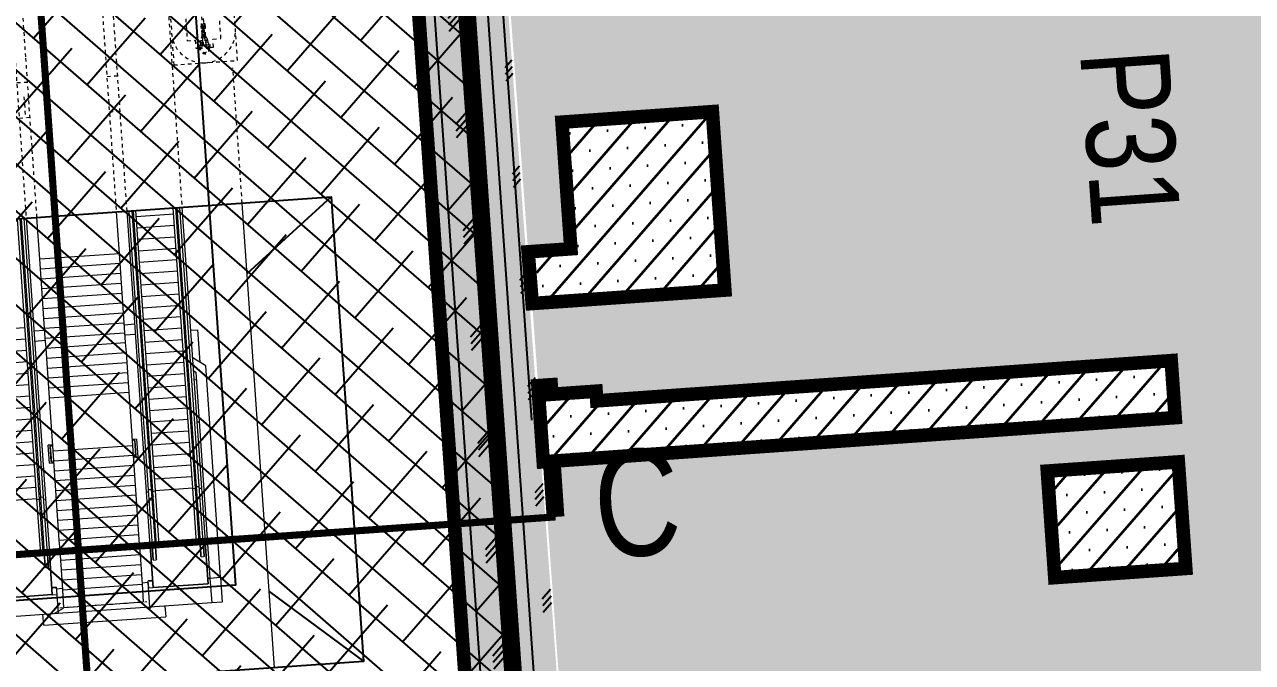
# Model space of a CAD drawing. Header units: millimetres. Extents: x 50357 to 985146, y 723188 to 1803594.
# Drawn here: x 832099.35 to 832133.94, y 820112.06 to 820130.03 of the extents above; entities that cross this region are included whole.
import ezdxf
from ezdxf.xclip import XClip

# ---------------------------------------------------------------- set-up
doc = ezdxf.new("R2010")
doc.units = ezdxf.units.MM
doc.header["$LTSCALE"] = 3
doc.header["$MEASUREMENT"] = 0
for name, pattern in [('AUR_Centre_Half', [11.25, 7.5, -1.25, 1.25, -1.25]), ('AUR_Hidden', [3.75, 2.5, -1.25]), ('Dash 1_100', [2.25, 1.25, -1]), ('DASHED', [19.05, 12.7, -6.35]), ('DASHED2', [0.375, 0.25, -0.125]), ('DIVIDE', [1.25, 0.5, -0.25, 0, -0.25, 0, -0.25]), ('Grid Line', [22.225, 12.7, -3.175, 3.175, -3.175])]:
    doc.linetypes.add(name, pattern=pattern)
for name, color, linetype in [('-Section line', 7, 'Continuous'), ('00_Xref', 7, 'Continuous'), ('_ANCILIARY', 40, 'Continuous'), ('_ANCILIARY HATCH', 252, 'Continuous'), ('_DEV LINE', 96, 'DIVIDE'), ('_SUBLEASE', 241, 'Continuous'), ('LWK-STEPS', 8, 'Continuous'), ('UAJ-00XREF', 7, 'Continuous')]:
    doc.layers.add(name, color=color, linetype=linetype)
for name, color, linetype, lineweight in [('A-DETL', 7, 'Continuous', 9), ('G-ANNO-TEXT', 231, 'Continuous', 9), ('Hatch (CARR)', 8, 'Continuous', 35), ('Hatch (HOR not under LTC submission)', 252, 'Continuous', 35)]:
    doc.layers.add(name, color=color, linetype=linetype, lineweight=lineweight)
for name, color, linetype, lineweight, true_color in [('A-FLOR', 7, 'Continuous', 5, 0x6e6e6e), ('A-GENM', 7, 'Continuous', 13, 0x6e6e6e), ('A-WALL', 7, 'Continuous', 13, 0x6e6e6e), ('S-BEAM', 7, 'Continuous', 13, 0x6e6e6e), ('S-FNDN', 7, 'Continuous', 13, 0x6e6e6e), ('S-STRS', 7, 'Continuous', 13, 0x6e6e6e)]:
    doc.layers.add(name, color=color, linetype=linetype, lineweight=lineweight, true_color=true_color)
doc.styles.add('Style-Arial', font='arial.ttf', dxfattribs={"width": 0.8, "height": 5})
pattern_1 = [(228.998908534, (377169.4812, -399566.9041), (0.5660228118, -0.4920550544), []), (228.998908534, (377168.9522, -399566.94106), (0.5660228118, -0.4920550544), [0, -0.75])]

# ---------------------------------------------------------------- blocks, each defined once
blk = doc.blocks.new('x-baseplan')
blk.add_lwpolyline([(834550.55, 818213.81), (834557.171, 818119.106), (834549.739, 818118.586), (834547.98, 818143.75), (834547.581, 818143.722), (834547.541, 818144.296), (834539.964, 818143.766), (834540.021, 818142.96), (834532.454, 818142.451), (834523.973, 818144.32), (834526.254, 818154.672), (834539.411, 818151.675), (834539.646, 818148.322), (834547.222, 818148.851), (834547.183, 818149.408), (834547.582, 818149.436), (834542.996, 818215.041), (834543.221, 818215.057), (834550.326, 818213.794), (834550.55, 818213.81)])
blk = doc.blocks.new('L-Equal Leg Angles - L200x200x20-2956271-STAIRCASE - GA PLAN')
at = {"layer": 'S-BEAM'}
for p, q in [((-775, 56.8), (-775, -143.2)), ((-775, 56.8), (-650, 56.8)), ((-650, -143.2), (-775, -143.2))]:
    blk.add_line(p, q, dxfattribs=at)
at = {"layer": 'S-BEAM', "linetype": 'AUR_Hidden', "lineweight": 9}
blk.add_line((-775, 36.8), (-650, 36.8), dxfattribs=at)
blk = doc.blocks.new('L-Equal Leg Angles - L200x200x20-V15-STAIRCASE - GA PLAN')
at = {"layer": 'S-BEAM'}
for p, q in [((650, 56.8), (775, 56.8)), ((775, -143.2), (775, 56.8)), ((775, -143.2), (650, -143.2))]:
    blk.add_line(p, q, dxfattribs=at)
at = {"layer": 'S-BEAM', "linetype": 'AUR_Hidden', "lineweight": 9}
blk.add_line((650, 36.8), (775, 36.8), dxfattribs=at)
blk = doc.blocks.new('MASS CONRETE - MASS CONRETE-3280017-STAIRCASE - GA PLAN')
at = {"layer": 'A-WALL'}
for p, q in [((-57412, 257), (-57412, -43)), ((-51447, 257), (-57412, 257)), ((-51178, -108), (-51447, 257)), ((-57412, -43), (-51599, -43)), ((-51599, -43), (-51551, -108)), ((-50412, -1658), (-50412, -1963)), ((-50137, -1963), (-50137, -1658)), ((-50412, -4203), (-50412, -4508)), ((-50137, -4508), (-50137, -4203)), ((-51599, -6123), (-57412, -6123)), ((-57412, -6123), (-57412, -6423)), ((-51551, -6058), (-51599, -6123)), ((-51447, -6423), (-51178, -6058)), ((-57412, -6423), (-51447, -6423))]:
    blk.add_line(p, q, dxfattribs=at)
blk = doc.blocks.new('DGSG')
at = {"layer": 'S-BEAM', "linetype": 'DASHED2', "ltscale": 5}
h = blk.add_hatch(dxfattribs=at)
h.set_pattern_fill('FP_13', color=256, style=0, pattern_type=2)
h.set_pattern_definition([(45, (117245.55, -4e-07), (-251.4472, 251.4472), []), (45, (117245.55, 381), (-251.4472, 251.4472), [])])
h.paths.add_polyline_path([(74781, -7165), (74781, -7148), (74728, -7135), (74692, -7122), (74656, -7101), (74628, -7078), (74609, -7051), (74599, -7023), (74599, -6992), (74609, -6966), (74631, -6937), (74656, -6915), (74698, -6893), (74740, -6878), (74781, -6868), (74780, -6852), (74728, -6863), (74679, -6881), (74638, -6903), (74605, -6930), (74582, -6960), (74571, -6994), (74571, -7026), (74582, -7057), (74605, -7087), (74638, -7114), (74679, -7136), (74734, -7155), (74781, -7165)], flags=0)
at = {"layer": 'A-DETL', "color": 1, "linetype": 'AUR_Centre_Half'}
blk.add_line((59293, -1843), (59293, -4303), dxfattribs=at)
at = {"layer": 'A-FLOR'}
for p, q in [((64234, -6123), (64234, -6058)), ((65434, -6058), (65434, -6123))]:
    blk.add_line(p, q, dxfattribs=at)
at = {"layer": 'A-GENM'}
for p, q in [((59674, -1658), (59674, -108)), ((59674, -108), (59674, -1658)), ((60854, -351), (60854, -1415)), ((60854, -1415), (60854, -351)), ((62394, -1415), (62394, -351)), ((62716, -1415), (62716, -351)), ((63038, -1415), (63038, -351)), ((63360, -1415), (63360, -351)), ((63682, -1415), (63682, -351)), ((64004, -1415), (64004, -351)), ((64327, -1415), (64327, -351)), ((64649, -1415), (64649, -351)), ((64971, -1415), (64971, -351)), ((65293, -1415), (65293, -351)), ((65615, -1415), (65615, -351)), ((65937, -1415), (65937, -351)), ((66260, -1415), (66260, -351)), ((66582, -1415), (66582, -351)), ((66904, -1415), (66904, -351)), ((67226, -1415), (67226, -351)), ((60854, -1658), (59674, -1658)), ((59674, -1658), (60854, -1658)), ((60449, -1528), (60449, -1588)), ((60854, -1415), (62390, -1415)), ((60854, -1478), (60854, -1415)), ((60854, -1513), (60854, -1478)), ((62377, -1478), (60854, -1478)), ((62432, -1513), (60854, -1513)), ((60854, -1658), (60854, -1603)), ((60854, -1603), (62432, -1603)), ((62377, -1658), (60854, -1658)), ((62390, -1415), (62377, -1478)), ((62377, -1478), (62377, -1513)), ((70301, -1478), (62377, -1478)), ((62377, -1603), (62377, -1658)), ((70301, -1658), (62377, -1658)), ((62390, -1415), (70301, -1415)), ((62428, -1588), (62428, -1528)), ((70301, -1513), (62432, -1513)), ((62432, -1603), (70301, -1603)), ((59674, -6058), (59674, -4508)), ((59674, -4508), (60854, -4508)), ((60854, -4508), (59674, -4508)), ((59674, -4508), (59674, -6058)), ((60449, -4578), (60449, -4638)), ((60854, -4563), (60854, -4508)), ((60854, -4508), (62377, -4508)), ((62432, -4563), (60854, -4563)), ((60854, -4688), (60854, -4653)), ((60854, -4653), (62432, -4653)), ((60854, -4751), (60854, -4688)), ((60854, -4688), (62377, -4688)), ((60854, -4751), (60854, -5815)), ((62390, -4751), (60854, -4751)), ((60854, -5815), (60854, -4751)), ((62377, -4508), (70302, -4508)), ((62377, -4508), (62377, -4563)), ((62377, -4653), (62377, -4688)), ((62377, -4688), (70302, -4688)), ((62377, -4688), (62390, -4751)), ((70302, -4751), (62390, -4751)), ((62394, -5815), (62394, -4751)), ((62428, -4638), (62428, -4578)), ((70302, -4563), (62432, -4563)), ((62432, -4653), (70302, -4653)), ((62716, -5815), (62716, -4751)), ((63038, -5815), (63038, -4751)), ((63360, -5815), (63360, -4751)), ((63682, -5815), (63682, -4751)), ((64004, -5815), (64004, -4751)), ((64327, -5815), (64327, -4751)), ((64649, -5815), (64649, -4751)), ((64971, -5815), (64971, -4751)), ((65293, -5815), (65293, -4751)), ((65615, -5815), (65615, -4751)), ((65937, -5815), (65937, -4751)), ((66260, -5815), (66260, -4751)), ((66582, -5815), (66582, -4751)), ((66904, -5815), (66904, -4751)), ((67226, -5815), (67226, -4751)), ((67548, -5815), (67548, -4751)), ((67870, -5815), (67870, -4751)), ((68193, -5815), (68193, -4751)), ((68515, -5815), (68515, -4751)), ((68837, -5815), (68837, -4751)), ((69159, -5815), (69159, -4751)), ((69481, -5815), (69481, -4751)), ((69803, -5815), (69803, -4751)), ((70126, -5815), (70126, -4751)), ((60854, -5878), (60854, -5815)), ((60854, -5815), (62390, -5815)), ((60854, -5913), (60854, -5878)), ((62377, -5878), (60854, -5878)), ((62390, -5815), (62377, -5878)), ((62377, -5878), (62377, -5913)), ((70303, -5878), (62377, -5878)), ((62390, -5815), (70303, -5815)), ((60854, -6058), (59674, -6058)), ((59674, -6058), (60854, -6058)), ((60449, -5928), (60449, -5988)), ((62432, -5913), (60854, -5913)), ((60854, -6058), (60854, -6003)), ((60854, -6003), (62432, -6003)), ((62377, -6058), (60854, -6058)), ((62377, -6003), (62377, -6058)), ((70303, -6058), (62377, -6058)), ((62428, -5928), (62428, -5988)), ((70303, -5913), (62432, -5913)), ((62432, -6003), (70303, -6003))]:
    blk.add_line(p, q, dxfattribs=at)
at = {"layer": 'A-GENM', "flags": 128}
for points in [[(60449, -1528), (60449, -1528), (60449, -1527), (60449, -1527), (60449, -1526), (60449, -1525), (60449, -1525), (60449, -1524), (60449, -1524), (60449, -1523), (60450, -1523), (60450, -1522), (60450, -1521), (60450, -1521), (60451, -1520), (60451, -1520), (60451, -1519), (60452, -1519), (60452, -1518), (60453, -1518), (60453, -1518), (60453, -1517), (60454, -1517), (60454, -1516), (60455, -1516), (60455, -1516), (60456, -1515), (60456, -1515), (60457, -1515), (60458, -1515), (60458, -1514), (60459, -1514), (60459, -1514), (60460, -1514), (60460, -1514), (60461, -1514), (60462, -1514), (60462, -1513), (60463, -1513), (60463, -1513), (60464, -1513)], [(60464, -1603), (60463, -1603), (60462, -1603), (60462, -1603), (60461, -1603), (60461, -1603), (60460, -1603), (60459, -1603), (60459, -1603), (60458, -1602), (60458, -1602), (60457, -1602), (60457, -1602), (60456, -1601), (60456, -1601), (60455, -1601), (60455, -1600), (60454, -1600), (60454, -1600), (60453, -1599), (60453, -1599), (60452, -1598), (60452, -1598), (60452, -1597), (60451, -1597), (60451, -1596), (60451, -1596), (60450, -1595), (60450, -1595), (60450, -1594), (60450, -1594), (60449, -1593), (60449, -1593), (60449, -1592), (60449, -1592), (60449, -1591), (60449, -1590), (60449, -1590), (60449, -1589), (60449, -1589), (60449, -1588)], [(60854, -1513), (60838, -1513), (60822, -1513), (60807, -1513), (60791, -1513), (60776, -1513), (60761, -1513), (60746, -1513), (60731, -1513), (60716, -1513), (60702, -1513), (60687, -1513), (60673, -1513), (60660, -1513), (60646, -1513), (60633, -1513), (60621, -1513), (60608, -1513), (60596, -1513), (60585, -1513), (60574, -1513), (60563, -1513), (60553, -1513), (60543, -1513), (60534, -1513), (60525, -1513), (60517, -1513), (60510, -1513), (60502, -1513), (60496, -1513), (60490, -1513), (60485, -1513), (60480, -1513), (60476, -1513), (60472, -1513), (60469, -1513), (60467, -1513), (60465, -1513), (60464, -1513), (60464, -1513), (60464, -1513)], [(60464, -1513), (60464, -1513), (60465, -1513), (60466, -1513), (60468, -1513), (60471, -1513), (60475, -1513), (60479, -1513), (60483, -1513), (60489, -1513), (60494, -1513), (60501, -1513), (60508, -1513), (60515, -1513), (60523, -1513), (60532, -1513), (60541, -1513), (60550, -1513), (60560, -1513), (60571, -1513), (60582, -1513), (60593, -1513), (60605, -1513), (60617, -1513), (60630, -1513), (60643, -1513), (60656, -1513), (60670, -1513), (60684, -1513), (60698, -1513), (60712, -1513), (60727, -1513), (60742, -1513), (60757, -1513), (60772, -1513), (60787, -1513), (60803, -1513), (60818, -1513), (60834, -1513), (60849, -1513), (60854, -1513)], [(60854, -1603), (60838, -1603), (60822, -1603), (60807, -1603), (60791, -1603), (60776, -1603), (60761, -1603), (60746, -1603), (60731, -1603), (60716, -1603), (60702, -1603), (60687, -1603), (60673, -1603), (60660, -1603), (60646, -1603), (60633, -1603), (60621, -1603), (60608, -1603), (60596, -1603), (60585, -1603), (60574, -1603), (60563, -1603), (60553, -1603), (60543, -1603), (60534, -1603), (60525, -1603), (60517, -1603), (60510, -1603), (60502, -1603), (60496, -1603), (60490, -1603), (60485, -1603), (60480, -1603), (60476, -1603), (60472, -1603), (60469, -1603), (60467, -1603), (60465, -1603), (60464, -1603), (60464, -1603), (60464, -1603)], [(60464, -1603), (60464, -1603), (60465, -1603), (60466, -1603), (60468, -1603), (60471, -1603), (60475, -1603), (60479, -1603), (60483, -1603), (60489, -1603), (60494, -1603), (60501, -1603), (60508, -1603), (60515, -1603), (60523, -1603), (60532, -1603), (60541, -1603), (60550, -1603), (60560, -1603), (60571, -1603), (60582, -1603), (60593, -1603), (60605, -1603), (60617, -1603), (60630, -1603), (60643, -1603), (60656, -1603), (60670, -1603), (60684, -1603), (60698, -1603), (60712, -1603), (60727, -1603), (60742, -1603), (60757, -1603), (60772, -1603), (60787, -1603), (60803, -1603), (60818, -1603), (60834, -1603), (60849, -1603), (60854, -1603)], [(60449, -4578), (60449, -4578), (60449, -4577), (60449, -4577), (60449, -4576), (60449, -4575), (60449, -4575), (60449, -4574), (60449, -4574), (60449, -4573), (60450, -4573), (60450, -4572), (60450, -4571), (60450, -4571), (60451, -4570), (60451, -4570), (60451, -4569), (60452, -4569), (60452, -4568), (60453, -4568), (60453, -4568), (60453, -4567), (60454, -4567), (60454, -4566), (60455, -4566), (60455, -4566), (60456, -4565), (60456, -4565), (60457, -4565), (60458, -4565), (60458, -4564), (60459, -4564), (60459, -4564), (60460, -4564), (60460, -4564), (60461, -4564), (60462, -4564), (60462, -4563), (60463, -4563), (60463, -4563), (60464, -4563)], [(60464, -4653), (60463, -4653), (60462, -4653), (60462, -4653), (60461, -4653), (60461, -4653), (60460, -4653), (60459, -4653), (60459, -4653), (60458, -4652), (60458, -4652), (60457, -4652), (60457, -4652), (60456, -4651), (60456, -4651), (60455, -4651), (60455, -4650), (60454, -4650), (60454, -4650), (60453, -4649), (60453, -4649), (60452, -4648), (60452, -4648), (60452, -4647), (60451, -4647), (60451, -4646), (60451, -4646), (60450, -4645), (60450, -4645), (60450, -4644), (60450, -4644), (60449, -4643), (60449, -4643), (60449, -4642), (60449, -4642), (60449, -4641), (60449, -4640), (60449, -4640), (60449, -4639), (60449, -4639), (60449, -4638)], [(60854, -4563), (60838, -4563), (60822, -4563), (60807, -4563), (60791, -4563), (60776, -4563), (60761, -4563), (60746, -4563), (60731, -4563), (60716, -4563), (60702, -4563), (60687, -4563), (60673, -4563), (60660, -4563), (60646, -4563), (60633, -4563), (60621, -4563), (60608, -4563), (60596, -4563), (60585, -4563), (60574, -4563), (60563, -4563), (60553, -4563), (60543, -4563), (60534, -4563), (60525, -4563), (60517, -4563), (60510, -4563), (60502, -4563), (60496, -4563), (60490, -4563), (60485, -4563), (60480, -4563), (60476, -4563), (60472, -4563), (60469, -4563), (60467, -4563), (60465, -4563), (60464, -4563), (60464, -4563), (60464, -4563)], [(60464, -4563), (60464, -4563), (60465, -4563), (60466, -4563), (60468, -4563), (60471, -4563), (60475, -4563), (60479, -4563), (60483, -4563), (60489, -4563), (60494, -4563), (60501, -4563), (60508, -4563), (60515, -4563), (60523, -4563), (60532, -4563), (60541, -4563), (60550, -4563), (60560, -4563), (60571, -4563), (60582, -4563), (60593, -4563), (60605, -4563), (60617, -4563), (60630, -4563), (60643, -4563), (60656, -4563), (60670, -4563), (60684, -4563), (60698, -4563), (60712, -4563), (60727, -4563), (60742, -4563), (60757, -4563), (60772, -4563), (60787, -4563), (60803, -4563), (60818, -4563), (60834, -4563), (60849, -4563), (60854, -4563)], [(60854, -4653), (60838, -4653), (60822, -4653), (60807, -4653), (60791, -4653), (60776, -4653), (60761, -4653), (60746, -4653), (60731, -4653), (60716, -4653), (60702, -4653), (60687, -4653), (60673, -4653), (60660, -4653), (60646, -4653), (60633, -4653), (60621, -4653), (60608, -4653), (60596, -4653), (60585, -4653), (60574, -4653), (60563, -4653), (60553, -4653), (60543, -4653), (60534, -4653), (60525, -4653), (60517, -4653), (60510, -4653), (60502, -4653), (60496, -4653), (60490, -4653), (60485, -4653), (60480, -4653), (60476, -4653), (60472, -4653), (60469, -4653), (60467, -4653), (60465, -4653), (60464, -4653), (60464, -4653), (60464, -4653)], [(60464, -4653), (60464, -4653), (60465, -4653), (60466, -4653), (60468, -4653), (60471, -4653), (60475, -4653), (60479, -4653), (60483, -4653), (60489, -4653), (60494, -4653), (60501, -4653), (60508, -4653), (60515, -4653), (60523, -4653), (60532, -4653), (60541, -4653), (60550, -4653), (60560, -4653), (60571, -4653), (60582, -4653), (60593, -4653), (60605, -4653), (60617, -4653), (60630, -4653), (60643, -4653), (60656, -4653), (60670, -4653), (60684, -4653), (60698, -4653), (60712, -4653), (60727, -4653), (60742, -4653), (60757, -4653), (60772, -4653), (60787, -4653), (60803, -4653), (60818, -4653), (60834, -4653), (60849, -4653), (60854, -4653)], [(60449, -5928), (60449, -5928), (60449, -5927), (60449, -5927), (60449, -5926), (60449, -5925), (60449, -5925), (60449, -5924), (60449, -5924), (60449, -5923), (60450, -5923), (60450, -5922), (60450, -5921), (60450, -5921), (60451, -5920), (60451, -5920), (60451, -5919), (60452, -5919), (60452, -5918), (60453, -5918), (60453, -5918), (60453, -5917), (60454, -5917), (60454, -5916), (60455, -5916), (60455, -5916), (60456, -5915), (60456, -5915), (60457, -5915), (60458, -5915), (60458, -5914), (60459, -5914), (60459, -5914), (60460, -5914), (60460, -5914), (60461, -5914), (60462, -5914), (60462, -5913), (60463, -5913), (60463, -5913), (60464, -5913)], [(60464, -6003), (60463, -6003), (60462, -6003), (60462, -6003), (60461, -6003), (60461, -6003), (60460, -6003), (60459, -6003), (60459, -6003), (60458, -6002), (60458, -6002), (60457, -6002), (60457, -6002), (60456, -6001), (60456, -6001), (60455, -6001), (60455, -6000), (60454, -6000), (60454, -6000), (60453, -5999), (60453, -5999), (60452, -5998), (60452, -5998), (60452, -5997), (60451, -5997), (60451, -5996), (60451, -5996), (60450, -5995), (60450, -5995), (60450, -5994), (60450, -5994), (60449, -5993), (60449, -5993), (60449, -5992), (60449, -5992), (60449, -5991), (60449, -5990), (60449, -5990), (60449, -5989), (60449, -5989), (60449, -5988)], [(60854, -5913), (60838, -5913), (60822, -5913), (60807, -5913), (60791, -5913), (60776, -5913), (60761, -5913), (60746, -5913), (60731, -5913), (60716, -5913), (60702, -5913), (60687, -5913), (60673, -5913), (60660, -5913), (60646, -5913), (60633, -5913), (60621, -5913), (60608, -5913), (60596, -5913), (60585, -5913), (60574, -5913), (60563, -5913), (60553, -5913), (60543, -5913), (60534, -5913), (60525, -5913), (60517, -5913), (60510, -5913), (60502, -5913), (60496, -5913), (60490, -5913), (60485, -5913), (60480, -5913), (60476, -5913), (60472, -5913), (60469, -5913), (60467, -5913), (60465, -5913), (60464, -5913), (60464, -5913), (60464, -5913)], [(60464, -5913), (60464, -5913), (60465, -5913), (60466, -5913), (60468, -5913), (60471, -5913), (60475, -5913), (60479, -5913), (60483, -5913), (60489, -5913), (60494, -5913), (60501, -5913), (60508, -5913), (60515, -5913), (60523, -5913), (60532, -5913), (60541, -5913), (60550, -5913), (60560, -5913), (60571, -5913), (60582, -5913), (60593, -5913), (60605, -5913), (60617, -5913), (60630, -5913), (60643, -5913), (60656, -5913), (60670, -5913), (60684, -5913), (60698, -5913), (60712, -5913), (60727, -5913), (60742, -5913), (60757, -5913), (60772, -5913), (60787, -5913), (60803, -5913), (60818, -5913), (60834, -5913), (60849, -5913), (60854, -5913)], [(60854, -6003), (60838, -6003), (60822, -6003), (60807, -6003), (60791, -6003), (60776, -6003), (60761, -6003), (60746, -6003), (60731, -6003), (60716, -6003), (60702, -6003), (60687, -6003), (60673, -6003), (60660, -6003), (60646, -6003), (60633, -6003), (60621, -6003), (60608, -6003), (60596, -6003), (60585, -6003), (60574, -6003), (60563, -6003), (60553, -6003), (60543, -6003), (60534, -6003), (60525, -6003), (60517, -6003), (60510, -6003), (60502, -6003), (60496, -6003), (60490, -6003), (60485, -6003), (60480, -6003), (60476, -6003), (60472, -6003), (60469, -6003), (60467, -6003), (60465, -6003), (60464, -6003), (60464, -6003), (60464, -6003)], [(60464, -6003), (60464, -6003), (60465, -6003), (60466, -6003), (60468, -6003), (60471, -6003), (60475, -6003), (60479, -6003), (60483, -6003), (60489, -6003), (60494, -6003), (60501, -6003), (60508, -6003), (60515, -6003), (60523, -6003), (60532, -6003), (60541, -6003), (60550, -6003), (60560, -6003), (60571, -6003), (60582, -6003), (60593, -6003), (60605, -6003), (60617, -6003), (60630, -6003), (60643, -6003), (60656, -6003), (60670, -6003), (60684, -6003), (60698, -6003), (60712, -6003), (60727, -6003), (60742, -6003), (60757, -6003), (60772, -6003), (60787, -6003), (60803, -6003), (60818, -6003), (60834, -6003), (60849, -6003), (60854, -6003)]]:
    blk.add_lwpolyline(points, dxfattribs=at)
at = {"layer": 'A-GENM'}
for points in [[(62428, -1528), (62428, -1526), (62428, -1522), (62429, -1518), (62430, -1515), (62430, -1514), (62431, -1513), (62432, -1513)], [(62428, -4578), (62428, -4576), (62428, -4572), (62429, -4568), (62430, -4565), (62430, -4564), (62431, -4563), (62432, -4563)], [(62428, -5988), (62428, -5991), (62428, -5995), (62429, -5999), (62430, -6002), (62430, -6003), (62431, -6003), (62432, -6003)]]:
    blk.add_open_spline(points, degree=3, knots=[0, 0, 0, 0, 0.1666667, 0.25, 0.3333333, 0.4166667, 0.5, 0.5, 0.5, 0.5], dxfattribs=at)
for points in [[(62432, -1603), (62431, -1603), (62430, -1603), (62430, -1602), (62429, -1599), (62428, -1596), (62428, -1592), (62428, -1590), (62428, -1588)], [(62432, -4653), (62431, -4653), (62430, -4653), (62430, -4652), (62429, -4649), (62428, -4646), (62428, -4642), (62428, -4640), (62428, -4638)], [(62432, -5913), (62431, -5913), (62430, -5914), (62430, -5915), (62429, -5918), (62428, -5921), (62428, -5924), (62428, -5927), (62428, -5928)]]:
    blk.add_open_spline(points, degree=3, dxfattribs=at)
at = {"layer": 'G-ANNO-TEXT', "color": 250, "lineweight": 18}
blk.add_line((59139, -1677), (59276, -1949), dxfattribs=at)
at = {"layer": 'S-BEAM'}
for p, q in [((59134, -1783), (59134, -43)), ((58834, -1358), (59134, -1358)), ((58834, -1358), (58834, -4803)), ((59674, -1783), (59134, -1783)), ((59134, -4378), (59134, -1783)), ((59834, -1783), (59834, -1963)), ((63377, -1838), (63877, -1838)), ((63377, -1838), (63377, -1963)), ((63877, -1963), (63877, -1838)), ((59134, -6123), (59134, -4378)), ((59134, -4378), (59834, -4378)), ((59834, -4203), (59834, -4378)), ((59834, -4378), (59834, -4383)), ((63377, -4203), (63377, -4328)), ((63877, -4328), (63377, -4328)), ((63877, -4328), (63877, -4203)), ((59134, -4803), (58834, -4803)), ((59134, -6423), (59134, -6123)), ((59834, -6123), (59134, -6123)), ((59834, -6058), (59834, -6123)), ((59834, -6123), (59834, -6423)), ((66833, -6058), (66833, -6261)), ((59834, -6423), (59134, -6423)), ((66833, -6261), (65918, -6261)), ((57184, -7761), (70304, -7761))]:
    blk.add_line(p, q, dxfattribs=at)
at = {"layer": 'S-BEAM', "linetype": 'DASHED2', "ltscale": 5}
for p, q in [((77280, -1658), (70301, -1658)), ((73118, -1963), (73118, -1658)), ((74113, -1963), (74113, -1658)), ((74119, -1963), (74119, -1658)), ((70301, -1963), (74831, -1963)), ((73718, -1833), (73118, -1833)), ((74831, -1963), (77280, -1963)), ((72871, -4203), (70302, -4203)), ((77281, -4203), (72871, -4203)), ((73118, -4508), (73118, -4203)), ((74113, -4508), (74113, -4203)), ((74119, -4508), (74119, -4203)), ((70302, -4508), (77281, -4508)), ((78485, -6058), (70303, -6058)), ((76819, -6108), (74319, -6108)), ((74319, -6108), (74319, -7908)), ((75594, -6533), (74969, -6533)), ((74969, -6533), (74969, -6758)), ((74969, -6758), (74744, -6758)), ((74744, -6758), (74744, -6860)), ((74781, -6852), (74781, -7165)), ((74781, -6868), (74781, -6852)), ((74812, -7168), (74812, -6848)), ((74899, -6905), (74812, -6873)), ((74899, -6895), (74899, -6963)), ((74943, -6906), (74899, -6895)), ((74943, -6963), (74943, -6906)), ((75101, -6963), (74943, -6906)), ((74744, -7157), (74744, -7258)), ((74744, -7258), (74969, -7258)), ((74781, -7165), (74781, -7148)), ((75036, -6963), (74812, -6963)), ((74812, -6963), (74812, -6988)), ((74812, -6988), (75036, -6988)), ((75036, -7028), (74812, -7028)), ((74812, -7028), (74812, -7053)), ((74812, -7053), (75036, -7053)), ((74812, -7143), (74899, -7111)), ((74899, -6963), (74943, -6963)), ((74899, -7053), (74899, -7122)), ((74943, -7053), (74899, -7053)), ((74899, -7122), (74943, -7111)), ((74943, -7111), (74943, -7053)), ((74943, -7111), (75101, -7053)), ((74969, -7258), (74969, -7483)), ((75036, -6988), (75036, -6963)), ((75036, -6963), (75134, -6963)), ((75134, -6988), (75036, -6988)), ((75036, -7053), (75036, -7028)), ((75036, -7028), (75134, -7028)), ((75134, -7053), (75036, -7053)), ((75134, -6963), (75382, -6963)), ((75134, -6963), (75134, -6988)), ((75301, -6988), (75134, -6988)), ((75134, -7028), (75134, -7053)), ((75134, -7028), (75301, -7028)), ((75382, -7053), (75134, -7053)), ((75184, -6988), (75184, -6993)), ((75184, -6993), (75184, -7023)), ((75184, -6993), (75186, -6993)), ((75184, -7023), (75184, -7028)), ((75186, -7023), (75184, -7023)), ((75189, -6993), (75186, -6993)), ((75186, -7023), (75189, -7023)), ((75190, -6993), (75196, -6993)), ((75196, -7023), (75190, -7023)), ((75202, -6993), (75196, -6993)), ((75196, -7023), (75202, -7023)), ((75204, -6993), (75214, -6993)), ((75214, -7023), (75204, -7023)), ((75224, -6993), (75214, -6993)), ((75214, -7023), (75224, -7023)), ((75225, -6993), (75242, -6993)), ((75242, -7023), (75225, -7023)), ((75252, -6993), (75242, -6993)), ((75242, -7023), (75252, -7023)), ((75253, -6993), (75273, -6993)), ((75273, -7023), (75253, -7023)), ((75284, -6993), (75273, -6993)), ((75273, -7023), (75284, -7023)), ((75284, -6956), (75284, -6961)), ((75284, -6956), (75354, -6956)), ((75354, -6961), (75284, -6961)), ((75284, -7056), (75284, -7061)), ((75284, -7056), (75354, -7056)), ((75354, -7061), (75284, -7061)), ((75285, -6993), (75319, -6993)), ((75319, -7023), (75285, -7023)), ((75289, -6961), (75289, -6963)), ((75289, -7053), (75289, -7056)), ((75300, -6988), (75454, -6988)), ((75454, -7028), (75300, -7028)), ((75319, -6993), (75306, -6993)), ((75306, -7023), (75319, -7023)), ((75319, -6993), (75769, -6993)), ((75769, -7023), (75319, -7023)), ((75349, -6963), (75349, -6961)), ((75349, -7056), (75349, -7053)), ((75354, -6961), (75354, -6956)), ((75354, -7061), (75354, -7056)), ((75382, -6963), (75429, -6963)), ((75382, -6963), (75382, -6988)), ((75382, -7028), (75382, -7053)), ((75429, -7053), (75382, -7053)), ((74969, -7483), (75519, -7483)), ((70304, -7761), (74119, -7761)), ((74319, -7908), (77919, -7908))]:
    blk.add_line(p, q, dxfattribs=at)
at = {"layer": 'S-BEAM', "linetype": 'DASHED2', "ltscale": 5, "flags": 128}
for points in [[(74781, -6852), (74728, -6863), (74679, -6881), (74638, -6903), (74605, -6930), (74582, -6960), (74571, -6992), (74571, -7025), (74582, -7057), (74605, -7087), (74638, -7114), (74679, -7136), (74728, -7154), (74781, -7165)], [(74781, -7148), (74734, -7138), (74692, -7122), (74656, -7101), (74628, -7078), (74609, -7051), (74599, -7023), (74599, -6994), (74609, -6966), (74628, -6939), (74656, -6915), (74692, -6895), (74734, -6879), (74781, -6868)], [(74812, -6848), (74796, -6850), (74781, -6852)], [(74781, -7165), (74796, -7167), (74812, -7168)]]:
    blk.add_lwpolyline(points, dxfattribs=at)
at = {"layer": 'S-BEAM', "linetype": 'DASHED2', "ltscale": 5}
blk.add_arc((75219, -7008), 900, 89.9969, 269.9999, dxfattribs=at)
blk.add_ellipse((74805, -7008), major_axis=(0, 146), ratio=0.56928, start_param=0.287881, end_param=2.853711, dxfattribs=at)
at = {"layer": 'S-FNDN'}
for p, q in [((63852, -1891), (63402, -1891)), ((63402, -1891), (63402, -1963)), ((63837, -1881), (63417, -1881)), ((63417, -1881), (63417, -1891)), ((63837, -1891), (63837, -1881)), ((63852, -1963), (63852, -1891)), ((63417, -4276), (63417, -4286)), ((63417, -4286), (63837, -4286)), ((63837, -4286), (63837, -4276))]:
    blk.add_line(p, q, dxfattribs=at)
at = {"layer": 'S-FNDN', "color": 1}
for p, q in [((63417, -1945), (63417, -1963)), ((63427, -1952), (63427, -1960)), ((63827, -1960), (63827, -1952)), ((63837, -1963), (63837, -1945)), ((63402, -4203), (63402, -4276)), ((63402, -4276), (63852, -4276)), ((63417, -4203), (63417, -4222)), ((63427, -4207), (63427, -4215)), ((63827, -4215), (63827, -4207)), ((63837, -4222), (63837, -4203)), ((63852, -4276), (63852, -4203))]:
    blk.add_line(p, q, dxfattribs=at)
for centre, start, end in [((63417, -1956), 0, 180), ((63417, -1956), 180, 223.1684), ((63417, -1956), 316.8316, 0), ((63837, -1956), 0, 180), ((63837, -1956), 180, 223.1684), ((63837, -1956), 316.8316, 0), ((63417, -4211), 136.8316, 180), ((63417, -4211), 180, 0), ((63417, -4211), 0, 43.1684), ((63837, -4211), 136.8316, 180), ((63837, -4211), 180, 0), ((63837, -4211), 0, 43.1684)]:
    blk.add_arc(centre, 11, start, end, dxfattribs=at)
at = {"layer": 'S-STRS', "color": 1}
for p, q in [((59291, -1963), (59614, -1963)), ((59291, -1963), (59291, -4203)), ((59614, -1963), (59791, -1963)), ((59791, -1963), (60071, -1963)), ((59791, -1963), (59791, -4203)), ((60071, -1963), (60351, -1963)), ((60071, -1963), (60071, -4203)), ((60351, -1963), (60631, -1963)), ((60351, -1963), (60351, -4203)), ((60631, -1963), (60911, -1963)), ((60631, -1963), (60631, -4203)), ((60911, -1963), (61191, -1963)), ((60911, -1963), (60911, -4203)), ((61191, -1963), (61471, -1963)), ((61191, -1963), (61191, -4203)), ((61471, -1963), (61751, -1963)), ((61471, -1963), (61471, -4203)), ((61751, -1963), (62031, -1963)), ((61751, -1963), (61751, -4203)), ((62031, -1963), (62311, -1963)), ((62031, -1963), (62031, -4203)), ((62311, -1963), (62591, -1963)), ((62311, -1963), (62311, -4203)), ((62591, -1963), (62871, -1963)), ((62591, -1963), (62591, -4203)), ((62871, -1963), (63151, -1963)), ((62871, -1963), (62871, -4203)), ((63151, -1963), (63431, -1963)), ((63151, -1963), (63151, -4203)), ((63431, -1963), (63711, -1963)), ((63431, -1963), (63431, -4203)), ((63711, -1963), (65211, -1963)), ((63711, -1963), (63711, -4203)), ((65211, -1963), (65491, -1963)), ((65211, -1963), (65211, -4203)), ((65491, -1963), (65771, -1963)), ((65491, -1963), (65491, -4203)), ((65771, -1963), (66051, -1963)), ((65771, -1963), (65771, -4203)), ((66051, -1963), (66331, -1963)), ((66051, -1963), (66051, -4203)), ((66331, -1963), (66611, -1963)), ((66331, -1963), (66331, -4203)), ((66611, -1963), (66891, -1963)), ((66611, -1963), (66611, -4203)), ((66891, -1963), (67171, -1963)), ((66891, -1963), (66891, -4203)), ((67171, -1963), (67451, -1963)), ((67171, -1963), (67171, -4203)), ((67451, -1963), (67731, -1963)), ((67451, -1963), (67451, -4203)), ((67731, -1963), (68011, -1963)), ((67731, -1963), (67731, -4203)), ((68011, -1963), (68291, -1963)), ((68011, -1963), (68011, -4203)), ((68291, -1963), (68571, -1963)), ((68291, -1963), (68291, -4203)), ((68571, -1963), (68851, -1963)), ((68571, -1963), (68571, -4203)), ((68851, -1963), (69131, -1963)), ((68851, -1963), (68851, -4203)), ((69131, -1963), (70301, -1963)), ((69131, -1963), (69131, -4203)), ((59791, -4203), (59291, -4203)), ((60071, -4203), (59791, -4203)), ((60351, -4203), (60071, -4203)), ((60631, -4203), (60351, -4203)), ((60911, -4203), (60631, -4203)), ((61191, -4203), (60911, -4203)), ((61471, -4203), (61191, -4203)), ((61751, -4203), (61471, -4203)), ((62031, -4203), (61751, -4203)), ((62311, -4203), (62031, -4203)), ((62591, -4203), (62311, -4203)), ((62871, -4203), (62591, -4203)), ((63151, -4203), (62871, -4203)), ((63431, -4203), (63151, -4203)), ((63711, -4203), (63431, -4203)), ((65211, -4203), (63711, -4203)), ((65491, -4203), (65211, -4203)), ((65771, -4203), (65491, -4203)), ((66051, -4203), (65771, -4203)), ((66331, -4203), (66051, -4203)), ((66611, -4203), (66331, -4203)), ((66891, -4203), (66611, -4203)), ((67171, -4203), (66891, -4203)), ((67451, -4203), (67171, -4203)), ((67731, -4203), (67451, -4203)), ((68011, -4203), (67731, -4203)), ((68291, -4203), (68011, -4203)), ((68571, -4203), (68291, -4203)), ((68851, -4203), (68571, -4203)), ((69131, -4203), (68851, -4203)), ((70302, -4203), (69131, -4203))]:
    blk.add_line(p, q, dxfattribs=at)
at = {"layer": 'A-WALL'}
blk.add_blockref('MASS CONRETE - MASS CONRETE-3280017-STAIRCASE - GA PLAN', (117246, 0), dxfattribs=at)
at = {"layer": 'S-BEAM', "extrusion": (1.57772e-30, 1.97215e-31, -1), "rotation": 90}
for name, p in [('L-Equal Leg Angles - L200x200x20-2956271-STAIRCASE - GA PLAN', (-59817, -1008)), ('L-Equal Leg Angles - L200x200x20-V15-STAIRCASE - GA PLAN', (-59817, -5158))]:
    blk.add_blockref(name, p, dxfattribs=at)
blk = doc.blocks.new('3A35X-MAGP-P-LD-00-0')
at = {"layer": 'LWK-STEPS', "color": 8, "elevation": 0}
blk.add_lwpolyline([(834565530, 818123763), (834563828, 818147986)], dxfattribs=at)
at = {"layer": 'LWK-STEPS', "ltscale": 0.5}
for points in [[(834545522, 818129042), (834559882, 818130051), (834560797, 818116963), (834546444, 818115955), (834545522, 818129042)], [(834557510, 818127894), (834559882, 818130051)]]:
    blk.add_lwpolyline(points, dxfattribs=at)
at = {"layer": 'LWK-STEPS', "ltscale": 0.5, "elevation": 0}
blk.add_lwpolyline([(834558135, 818118941), (834560800, 818116963)], dxfattribs=at)
at = {"rotation": 93.99390107362781}
blk.add_blockref('DGSG', (834554526, 818059201, 0), dxfattribs=at)

msp = doc.modelspace()

# ---------------------------------------------------------------- hatches: boundary and pattern name
h = msp.add_hatch()
h.set_pattern_fill('ANSI38', color=256, scale=8)
h.set_pattern_definition([(318.99891, (834525.5252, 818208.8837), (0.6560734, 0.75469708), []), (48.99891, (834525.5252, 818208.8837), (0.55744973, 2.16546757), [2.5, -1.5])])
h.paths.add_polyline_path([(832095.846, 820132.3645), (832088.935, 820131.8814), (832090.6186, 820107.7967), (832113.2794, 820109.3808), (832111.5958, 820133.4656), (832107.4842, 820133.1781), (832107.4782, 820133.1231), (832101.8605, 820132.6508), (832102.0012, 820131.7101), (832098.7026, 820131.586), (832098.5358, 820132.4666)])
at = {"layer": '_ANCILIARY'}
h = msp.add_hatch(color=256, dxfattribs=at)
h.dxf.hatch_style = 1
h.paths.add_polyline_path([(832109.2548, 820147.4579), (832156.379, 820146.6558), (832159.4293, 820103.0251), (832112.5901, 820099.7486)])
h.paths.add_polyline_path([(832112.0216, 820143.4068), (832154.6247, 820142.6314), (832157.1857, 820106.0773), (832114.9756, 820103.1228)], flags=16)
at = {"layer": '_ANCILIARY HATCH'}
h = msp.add_hatch(dxfattribs=at)
h.set_pattern_fill('CORK', color=0, scale=6, angle=180)
h.set_pattern_definition([(93.998909, (834525.52516, 818208.8837), (-0.74817403, -0.0523031), []), (228.99891, (834525.873, 818209.284), (1.6009543, -1.3917419), [1.0606602, -1.0606602]), (228.99891, (834525.86, 818209.471), (1.6009543, -1.3917419), [1.0606602, -1.0606602]), (228.99891, (834525.847, 818209.658), (1.6009543, -1.3917419), [1.0606602, -1.0606602])])
h.paths.add_polyline_path([(832109.2542, 820147.4575), (832156.3784, 820146.6554), (832159.4287, 820103.0247), (832112.5895, 820099.7483)])
h.paths.add_polyline_path([(832112.0159, 820143.4184), (832154.6249, 820142.629), (832157.103, 820106.0692), (832114.9756, 820103.1228)], flags=16)
at = {"layer": '_SUBLEASE'}
h = msp.add_hatch(color=256, dxfattribs=at)
h.dxf.hatch_style = 1
h.paths.add_polyline_path([(832154.7098, 820142.3501), (832112.1064, 820143.1264), (832113.5372, 820123.6217), (832114.7306, 820123.7092), (832114.482, 820127.2761), (832118.7187, 820127.5717), (832119.0699, 820122.5464), (832113.651, 820122.1696), (832113.8196, 820119.8571), (832114.1924, 820119.8831), (832114.2042, 820119.6133), (832115.4512, 820119.7004), (832115.4702, 820119.4288), (832131.6551, 820120.5614), (832131.7673, 820118.9559), (832113.9626, 820117.711), (832115.0416, 820102.8408), (832157.27, 820105.796), (832156.9074, 820110.8447), (832145.5917, 820110.0536), (832145.2776, 820114.5471), (832138.5127, 820114.0743), (832138.2791, 820117.4161), (832142.0706, 820117.6811), (832142.1213, 820116.9627), (832144.5875, 820117.1351), (832144.1951, 820122.749), (832147.2277, 820122.961), (832147.2868, 820122.1296), (832156.0867, 820122.7447), (832155.949, 820124.5335), (832153.7346, 820124.3787), (832153.7172, 820124.6331), (832149.2884, 820124.3236), (832148.6029, 820134.1323), (832155.2518, 820134.5971)])
h.paths.add_polyline_path([(832128.3744, 820114.451), (832128.1647, 820117.451), (832131.8558, 820117.709), (832132.0655, 820114.709)], flags=16)
at = {"layer": 'Hatch (CARR)'}
h = msp.add_hatch(dxfattribs=at)
h.set_pattern_fill('SACNCR', color=130, scale=8, angle=180, style=0)
h.set_pattern_definition(pattern_1)
h.paths.add_polyline_path([(832119.0788, 820122.5478), (832118.7276, 820127.5731), (832114.4905, 820127.2775), (832114.7398, 820123.7106), (832113.743, 820123.641), (832113.844, 820122.1845)])
h.dxf.unprotected_set("ltscale", 0)
h = msp.add_hatch(dxfattribs=at)
h.set_pattern_fill('SACNCR', color=130, scale=8, angle=180, style=0)
h.set_pattern_definition(pattern_1)
h.paths.add_polyline_path([(832115.4702, 820119.4288), (832115.4512, 820119.7004), (832114.2042, 820119.6133), (832114.1854, 820119.8826), (832113.8127, 820119.8566), (832113.9626, 820117.711), (832131.7673, 820118.9559), (832131.6551, 820120.5614)])
h.dxf.unprotected_set("ltscale", 0)
h = msp.add_hatch(dxfattribs=at)
h.set_pattern_fill('SACNCR', color=130, scale=8, angle=180, style=0)
h.set_pattern_definition(pattern_1)
h.paths.add_polyline_path([(832128.3744, 820114.451), (832128.1647, 820117.451), (832131.8558, 820117.709), (832132.0655, 820114.709)])
h.dxf.unprotected_set("ltscale", 0)

# ---------------------------------------------------------------- linework, layer by layer
at = {"linetype": 'DASHED', "ltscale": 3, "const_width": 0.5}
msp.add_lwpolyline([(832088.5616, 820137.223), (832090.6186, 820107.7967), (832113.2794, 820109.3808), (832110.133, 820154.3908), (832108.6305, 820154.8126, -0.0029505), (832097.0484, 820156.6081), (832087.0644, 820158.6143)], format="xyb", dxfattribs=at)
at = {"layer": '_DEV LINE', "ltscale": 2, "const_width": 0.3825, "elevation": 0.0001}
msp.add_lwpolyline([(832109.2553, 820147.4579), (832109.4962, 820144.0126), (832100.9558, 820146.0568), (832102.0213, 820132.0303), (832110.2949, 820132.6088), (832112.5926, 820099.7487), (832159.4299, 820103.0232), (832156.3795, 820146.6558), (832109.2553, 820147.4579)], dxfattribs=at)
at = {"layer": 'Hatch (HOR not under LTC submission)', "linetype": 'Dash 1_100'}
for points, elevation in [([(832109.1598, 820147.7235), (832156.284, 820146.9227), (832159.3355, 820103.2921), (832112.4964, 820100.0143)], 0.0004), ([(832109.2553, 820147.4579), (832156.3795, 820146.6558), (832159.4297, 820103.0251), (832112.5906, 820099.7486)], 0.0001)]:
    msp.add_lwpolyline(points, close=True, dxfattribs=dict(at, elevation=elevation))

# ---------------------------------------------------------------- block references
at = {"layer": '00_Xref'}
ref = msp.add_blockref('x-baseplan', (-2451.8823, 1995.1308), dxfattribs=at)
XClip(ref).set_block_clipping_path([(834202.5721001658, 818417.7772892595), (834906.8000387838, 818467.0082229956), (834956.1800785905, 817760.6473843332), (834251.9521399725, 817711.4164505971)])

# ---------------------------------------------------------------- next in the draw order: block references
at = {"layer": 'UAJ-00XREF', "ltscale": 0.5, "xscale": 0.0009999999999999998, "yscale": 0.0009999999999999998, "zscale": 0.0009999999999999998, "rotation": 359.9752874263863}
msp.add_blockref('3A35X-MAGP-P-LD-00-0', (-2804.6854, 2355.157, -0.0001), dxfattribs=at)

# ---------------------------------------------------------------- next in the draw order: linework, layer by layer
at = {"layer": '-Section line', "linetype": 'Grid Line', "ltscale": 2, "const_width": 0.2, "flags": 128}
for points in [[(832097.7963, 820159.1371), (832101.3883, 820107.753)], [(832088.4172, 820114.3505), (832114.3078, 820116.1604)]]:
    msp.add_lwpolyline(points, dxfattribs=at)
at = {"layer": '-Section line', "ltscale": 2, "const_width": 0.5, "flags": 128}
msp.add_lwpolyline([(832114.2093, 820117.6241), (832114.3078, 820116.1604)], dxfattribs=at)
at = {"layer": '_DEV LINE', "ltscale": 2, "const_width": 0.3825, "elevation": -0.0001}
for points in [[(832119.0788, 820122.5478), (832118.7276, 820127.5731), (832114.4905, 820127.2775), (832114.7398, 820123.7106), (832113.5369, 820123.6258), (832113.651, 820122.1696)], [(832115.4702, 820119.4288), (832115.4512, 820119.7004), (832114.2042, 820119.6133), (832114.1854, 820119.8826), (832113.8127, 820119.8566), (832113.9626, 820117.711), (832131.7673, 820118.9559), (832131.6551, 820120.5614)], [(832128.3744, 820114.451), (832128.1647, 820117.451), (832131.8558, 820117.709), (832132.0655, 820114.709)]]:
    msp.add_lwpolyline(points, close=True, dxfattribs=at)

# ---------------------------------------------------------------- next in the draw order: texts
at = {"layer": '-Section line', "linetype": 'Continuous', "lineweight": 13, "width": 2.34967, "style": 'Style-Arial'}
for s, insert, char_height, attachment_point, rotation in [('P31', (832131.9258, 820124.459), 2.5, 3, 273.99782), ('C', (832115.2903, 820117.9769), 3, 1, 3.99891)]:
    msp.add_mtext(s, dxfattribs=dict(at, insert=insert, char_height=char_height, attachment_point=attachment_point, rotation=rotation))

doc.saveas('drawing.dxf')
